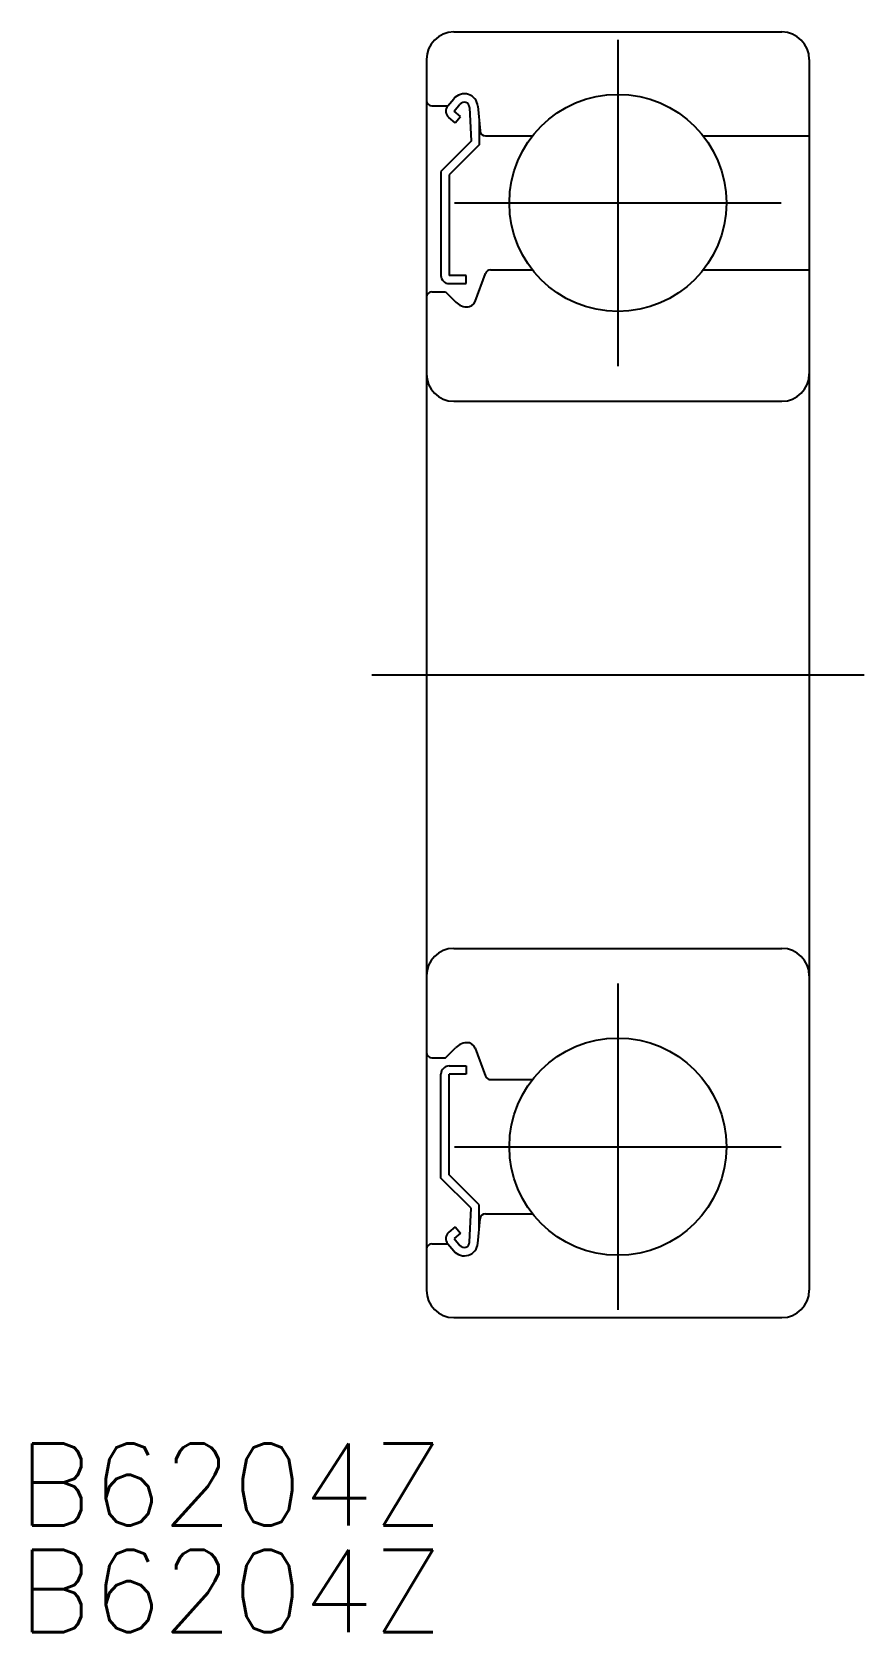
# Model space of a CAD drawing. Extents: x -21.4 to 9, y -35 to 23.5.
import ezdxf

# ---------------------------------------------------------------- set-up
doc = ezdxf.new("R2010")
doc.units = 0
doc.linetypes.add('CENTER', pattern=[50.8, 31.75, -6.35, 6.35, -6.35])
doc.layers.get('0').update_dxf_attribs({"linetype": 'CONTINUOUS'})
doc.layers.add('CENTER', color=1, linetype='CENTER')
doc.styles.get("Standard").update_dxf_attribs({"font": 'txt.shx', "height": 3, "bigfont": 'bigfont.shx'})

# ---------------------------------------------------------------- blocks, each defined once
blk = doc.blocks.new('*U2')
at = {"color": 7, "linetype": 'CONTINUOUS'}
blk.add_text('B6204Z', height=3, dxfattribs=at).set_placement((-21.939, -31.103))
blk = doc.blocks.new('*U3')
at = {"color": 7, "linetype": 'CONTINUOUS'}
blk.add_text('B6204Z', height=3, dxfattribs=at).set_placement((-21.939, -34.993))

msp = doc.modelspace()

# ---------------------------------------------------------------- linework, layer by layer
at = {"color": 7, "linetype": 'CONTINUOUS'}
for p, q in [((-6, 23.5), (6, 23.5)), ((-7, 22.5), (-7, -22.5)), ((7, 22.5), (7, -22.5)), ((-6.22, 20.8), (-5.999, 21.062)), ((-6.8, 20.8), (-6.22, 20.8)), ((-5.99, 20.607), (-5.774, 20.864)), ((-5.761, 20.414), (-5.99, 20.607)), ((-5.421, 20.743), (-5.37, 19.504)), ((-5.119, 20.784), (-5.04, 19.883)), ((-5.954, 20.184), (-6.184, 20.377)), ((-5.954, 20.184), (-5.761, 20.414)), ((-5.07, 20.227), (-5.07, 19.38)), ((-5.37, 19.504), (-6.47, 18.404)), ((-5.07, 19.38), (-6.17, 18.28)), ((-4.841, 19.7), (-3.122, 19.7)), ((3.122, 19.7), (7, 19.7)), ((-6.47, 18.404), (-6.47, 14.6)), ((-6.17, 18.28), (-6.17, 14.6)), ((-5.218, 13.647), (-4.847, 14.668)), ((-4.659, 14.8), (-3.122, 14.8)), ((3.122, 14.8), (7, 14.8)), ((-5.55, 14.6), (-6.17, 14.6)), ((-6.17, 14.3), (-5.55, 14.3)), ((-5.55, 14.3), (-5.55, 14.6)), ((-6.8, 14), (-6.3, 14)), ((-6.3, 14), (-5.926, 13.626)), ((-6, 10), (6, 10)), ((-6, -10), (6, -10)), ((-6.8, -14), (-6.3, -14)), ((-6.3, -14), (-5.926, -13.626)), ((-5.218, -13.647), (-4.847, -14.668)), ((-6.47, -18.404), (-6.47, -14.6)), ((-6.17, -14.3), (-5.55, -14.3)), ((-6.17, -18.28), (-6.17, -14.6)), ((-5.55, -14.6), (-6.17, -14.6)), ((-5.55, -14.3), (-5.55, -14.6)), ((-4.659, -14.8), (-3.122, -14.8)), ((-5.37, -19.504), (-6.47, -18.404)), ((-5.07, -19.38), (-6.17, -18.28)), ((-5.421, -20.743), (-5.37, -19.504)), ((-5.119, -20.784), (-5.04, -19.883)), ((-5.07, -20.227), (-5.07, -19.38)), ((-4.841, -19.7), (-3.122, -19.7)), ((-5.954, -20.184), (-6.184, -20.377)), ((-5.761, -20.414), (-5.99, -20.607)), ((-5.954, -20.184), (-5.761, -20.414)), ((-6.8, -20.8), (-6.22, -20.8)), ((-6.22, -20.8), (-5.999, -21.062)), ((-5.99, -20.607), (-5.774, -20.864)), ((-6, -23.5), (6, -23.5)), ((-2.7, -23.5), (-2.7, -23.5)), ((0, -23.5), (0, -23.5))]:
    msp.add_line(p, q, dxfattribs=at)
for centre in [(0, 17.25), (0, -17.25)]:
    msp.add_circle(centre, 3.969, dxfattribs=at)
for centre, radius, start, end in [((-6, 22.5), 1, 90, 180), ((6, 22.5), 1, 0, 90), ((-5.617, 20.74), 0.5, 4.98705, 139.90979), ((-6.8, 21), 0.2, 180, 270), ((-5.991, 20.606), 0.3, 139.90979, 229.99628), ((-5.621, 20.735), 0.2, 2.37537, 139.99223), ((-4.841, 19.9), 0.2, 184.98705, 270), ((-4.659, 14.6), 0.2, 90, 160.02987), ((-6.17, 14.6), 0.3, 180, 270), ((-6.8, 13.8), 0.2, 90, 180), ((-5.502, 14.05), 0.6, 225, 272.80484), ((-5.5, 13.75), 0.3, 265.5374, 340.02987), ((-6, 11), 1, 180, 270), ((6, 11), 1, 270, 0), ((-6, -11), 1, 90, 180), ((6, -11), 1, 0, 90), ((-5.502, -14.05), 0.6, 87.19516, 135), ((-5.5, -13.75), 0.3, 19.97013, 94.4626), ((-6.8, -13.8), 0.2, 180, 270), ((-6.17, -14.6), 0.3, 90, 180), ((-4.659, -14.6), 0.2, 199.97013, 270), ((-4.841, -19.9), 0.2, 90, 175.01295), ((-5.991, -20.606), 0.3, 130.00372, 220.09021), ((-6.8, -21), 0.2, 90, 180), ((-5.617, -20.74), 0.5, 220.09021, 355.01295), ((-5.621, -20.735), 0.2, 220.00777, 357.62463), ((-6, -22.5), 1, 180, 270), ((6, -22.5), 1, 270, 0)]:
    msp.add_arc(centre, radius, start, end, dxfattribs=at)
at = {"layer": 'CENTER', "color": 1, "linetype": 'CENTER'}
for p, q in [((0, 23.219), (0, 11.281)), ((-5.969, 17.25), (5.969, 17.25)), ((-9, 0), (9, 0)), ((0, -11.281), (0, -23.219)), ((-5.969, -17.25), (5.969, -17.25))]:
    msp.add_line(p, q, dxfattribs=at)

# ---------------------------------------------------------------- block references
at = {"color": 7, "linetype": 'CONTINUOUS'}
for name in ['*U2', '*U3']:
    msp.add_blockref(name, (0, 0), dxfattribs=at)

doc.saveas('drawing.dxf')
